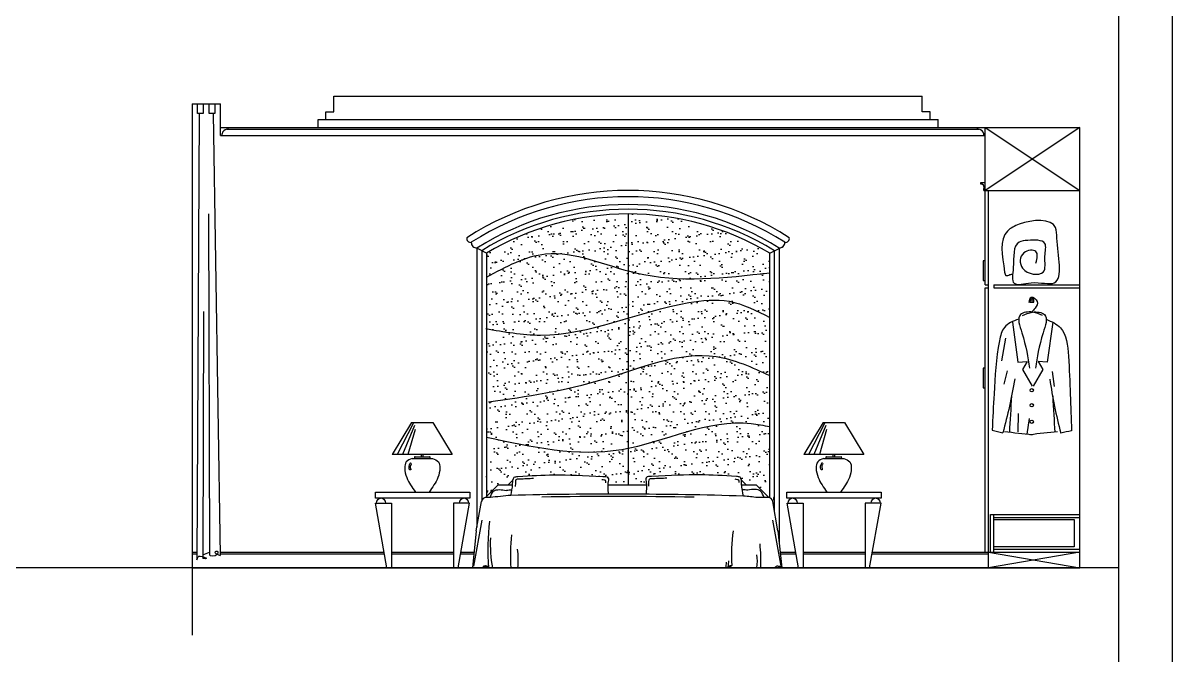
# Model space of a CAD drawing. Header units: inches. Extents: x 11.2 to 54.2, y 16.2 to 41.
# Drawn here: x 46.85 to 54.16, y 20.89 to 24.91 of the extents above; entities that cross this region are included whole.
import ezdxf

# ---------------------------------------------------------------- set-up
doc = ezdxf.new("R2010")
doc.units = ezdxf.units.IN
doc.header["$MEASUREMENT"] = 0
for name, color, linetype in [('02', 2, 'Continuous'), ('1', 1, 'Continuous'), ('4', 4, 'Continuous'), ('8', 8, 'Continuous'), ('kadrbm', 4, 'Continuous')]:
    doc.layers.add(name, color=color, linetype=linetype)

# ---------------------------------------------------------------- blocks, each defined once
blk = doc.blocks.new('kadrbm')
at = {"layer": 'kadrbm', "color": 4}
blk.add_lwpolyline([(0, 0), (0, 24.7972), (21, 24.7972), (21, 0), (0, 0)], close=True, dxfattribs=at)
blk.add_lwpolyline([(20.6631, 0.3257), (20.6631, 24.4603), (0.3369, 24.4603), (0.3369, 0.3257), (20.6631, 0.3257)], dxfattribs=at)

msp = doc.modelspace()

# ---------------------------------------------------------------- hatches: boundary and pattern name
at = {"layer": '8'}
h = msp.add_hatch(dxfattribs=at)
h.set_pattern_fill('AR-SAND', color=256, scale=0.002, style=0)
h.set_pattern_definition([(37.5, (75.40095, 20.700495), (-0.00320006, 0.09788265), [0, -0.077216, 0, -0.08636, 0, -0.08255]), (7.5, (75.40095, 20.7005), (0.08990466, 0.143365), [0, -0.041656, 0, -0.069596, 0, -0.02667]), (327.5, (75.33847, 20.700495), (0.15819847, 0.00028744), [0, -0.0254, 0, -0.09144, 0, -0.11938]), (317.5, (75.33847, 20.7005), (0.1527113, 0.0445859), [0, -0.0127, 0, -0.059944, 0, -0.06858])])
edge = h.paths.add_edge_path()
edge.add_spline(control_points=[(51.5987, 23.3215), (51.3136, 23.2879), (51.0129, 23.2523), (50.7143, 23.3292), (50.6987, 23.3335)], knot_values=[940.539047, 940.539047, 940.539047, 940.539047, 1793.958066, 1840.766325, 1840.766325, 1840.766325, 1840.766325], degree=3, periodic=0)
edge.add_line((50.6987, 23.3335), (50.6987, 23.0327))
edge.add_spline(control_points=[(50.6987, 23.0327), (50.8253, 23.0703), (51.0368, 23.1339), (51.3526, 23.1637), (51.5145, 23.0801), (51.5987, 23.0365)], knot_values=[923.343147, 923.343147, 923.343147, 923.343147, 1314.415524, 1570.815702, 1848.916878, 1848.916878, 1848.916878, 1848.916878], degree=3, periodic=0)
edge.add_line((51.5987, 23.0365), (51.5987, 23.3215))
edge = h.paths.add_edge_path()
edge.add_spline(control_points=[(50.6987, 23.3335), (50.7143, 23.3292), (51.0129, 23.2523), (51.3136, 23.2879), (51.5987, 23.3215)], knot_values=[940.539047, 940.539047, 940.539047, 940.539047, 987.347305, 1840.766325, 1840.766325, 1840.766325, 1840.766325], degree=3, periodic=0)
edge.add_line((51.5987, 23.3215), (51.5987, 23.4447))
edge.add_arc((50.6987, 21.9497), 1.745, 58.95178, 90)
edge.add_line((50.6987, 23.6947), (50.6987, 23.3335))
edge = h.paths.add_edge_path()
edge.add_arc((50.6987, 21.9497), 1.745, 90, 121.04822)
edge.add_line((49.7987, 23.4447), (49.7987, 23.2926))
edge.add_spline(control_points=[(49.7987, 23.2926), (49.9228, 23.3603), (50.2114, 23.5175), (50.521, 23.3818), (50.6987, 23.3335)], knot_values=[0, 0, 0, 0, 404.504263, 940.539047, 940.539047, 940.539047, 940.539047], degree=3, periodic=0)
edge.add_line((50.6987, 23.3335), (50.6987, 23.6947))
edge = h.paths.add_edge_path()
edge.add_spline(control_points=[(50.6987, 23.3335), (50.521, 23.3818), (50.2114, 23.5175), (49.9228, 23.3603), (49.7987, 23.2926)], knot_values=[0, 0, 0, 0, 536.034784, 940.539047, 940.539047, 940.539047, 940.539047], degree=3, periodic=0)
edge.add_line((49.7987, 23.2926), (49.7987, 22.9656))
edge.add_spline(control_points=[(49.7987, 22.9656), (49.9137, 22.9454), (50.2195, 22.8923), (50.513, 22.9776), (50.6987, 23.0327)], knot_values=[4.094973, 4.094973, 4.094973, 4.094973, 349.648893, 923.343147, 923.343147, 923.343147, 923.343147], degree=3, periodic=0)
edge.add_line((50.6987, 23.0327), (50.6987, 23.3335))
edge = h.paths.add_edge_path()
edge.add_spline(control_points=[(50.6987, 23.0327), (50.513, 22.9776), (50.2195, 22.8923), (49.9137, 22.9454), (49.7987, 22.9656)], knot_values=[4.094973, 4.094973, 4.094973, 4.094973, 577.789227, 923.343147, 923.343147, 923.343147, 923.343147], degree=3, periodic=0)
edge.add_line((49.7987, 22.9656), (49.7987, 22.2765))
edge.add_spline(control_points=[(49.7987, 22.2765), (50.0868, 22.2136), (50.3884, 22.1476), (50.6853, 22.2028), (50.6987, 22.2055)], knot_values=[0, 0, 0, 0, 863.355381, 904.175705, 904.175705, 904.175705, 904.175705], degree=3, periodic=0)
edge.add_line((50.6987, 22.2055), (50.6987, 23.0327))
edge = h.paths.add_edge_path()
edge.add_spline(control_points=[(50.6987, 22.6938), (50.8873, 22.7556), (51.1948, 22.8539), (51.4859, 22.7195), (51.5987, 22.6674)], knot_values=[903.462695, 903.462695, 903.462695, 903.462695, 1475.284195, 1837.092765, 1837.092765, 1837.092765, 1837.092765], degree=3, periodic=0)
edge.add_line((51.5987, 22.6674), (51.5987, 23.0365))
edge.add_spline(control_points=[(51.5987, 23.0365), (51.5145, 23.0801), (51.3526, 23.1637), (51.0368, 23.1339), (50.8253, 23.0703), (50.6987, 23.0327)], knot_values=[923.343147, 923.343147, 923.343147, 923.343147, 1201.444323, 1457.844501, 1848.916878, 1848.916878, 1848.916878, 1848.916878], degree=3, periodic=0)
edge.add_line((50.6987, 23.0327), (50.6987, 22.6938))
edge = h.paths.add_edge_path()
edge.add_spline(control_points=[(50.6987, 22.2055), (50.9607, 22.2583), (51.258, 22.413), (51.5595, 22.3507), (51.5987, 22.3426)], knot_values=[904.175705, 904.175705, 904.175705, 904.175705, 1702.320138, 1821.803268, 1821.803268, 1821.803268, 1821.803268], degree=3, periodic=0)
edge.add_line((51.5987, 22.3426), (51.5987, 22.6674))
edge.add_spline(control_points=[(51.5987, 22.6674), (51.4859, 22.7195), (51.1948, 22.8539), (50.8873, 22.7556), (50.6987, 22.6938)], knot_values=[903.462695, 903.462695, 903.462695, 903.462695, 1265.271265, 1837.092765, 1837.092765, 1837.092765, 1837.092765], degree=3, periodic=0)
edge.add_line((50.6987, 22.6938), (50.6987, 22.2055))
edge = h.paths.add_edge_path()
edge.add_spline(control_points=[(50.6987, 22.2055), (50.6853, 22.2028), (50.3884, 22.1476), (50.0868, 22.2136), (49.7987, 22.2765)], knot_values=[0, 0, 0, 0, 40.820324, 904.175705, 904.175705, 904.175705, 904.175705], degree=3, periodic=0)
edge.add_line((49.7987, 22.2765), (49.7987, 21.8974))
edge.add_line((49.7987, 21.8974), (49.873, 21.9717))
edge.add_line((49.873, 21.9717), (49.9368, 21.9717))
edge.add_line((49.9368, 21.9717), (49.9668, 22.0017))
edge.add_spline(control_points=[(49.9668, 22.0017), (49.9679, 22.0099), (49.9728, 22.0241), (50.075, 22.0307), (50.2568, 22.0402), (50.4233, 22.0317), (50.5802, 22.025), (50.5716, 21.9915), (50.5705, 21.9757), (50.5703, 21.9717)], knot_values=[108.285568, 108.285568, 108.285568, 108.285568, 131.492666, 155.02987, 382.749545, 695.379118, 728.972272, 762.972272, 775.118622, 775.118622, 775.118622, 775.118622], degree=3, periodic=0)
edge.add_line((50.5703, 21.9717), (50.6987, 21.9717))
edge.add_line((50.6987, 21.9717), (50.6987, 22.2055))
edge = h.paths.add_edge_path()
edge.add_spline(control_points=[(51.5987, 22.3426), (51.5595, 22.3507), (51.258, 22.413), (50.9607, 22.2583), (50.6987, 22.2055)], knot_values=[904.175705, 904.175705, 904.175705, 904.175705, 1023.658835, 1821.803268, 1821.803268, 1821.803268, 1821.803268], degree=3, periodic=0)
edge.add_line((50.6987, 22.2055), (50.6987, 21.9717))
edge.add_line((50.6987, 21.9717), (50.8158, 21.9717))
edge.add_spline(control_points=[(50.8158, 21.9717), (50.8156, 21.9757), (50.8145, 21.9915), (50.8059, 22.025), (50.9628, 22.0317), (51.1292, 22.0402), (51.3111, 22.0307), (51.4133, 22.0241), (51.4182, 22.0099), (51.4193, 22.0017)], knot_values=[108.285568, 108.285568, 108.285568, 108.285568, 120.431918, 154.431918, 188.025072, 500.654645, 728.374319, 751.911524, 775.118622, 775.118622, 775.118622, 775.118622], degree=3, periodic=0)
edge.add_line((51.4193, 22.0017), (51.4493, 21.9717))
edge.add_line((51.4493, 21.9717), (51.513, 21.9717))
edge.add_line((51.513, 21.9717), (51.593, 21.8917))
edge.add_arc((51.5883, 21.8621), 0.03, 69.69652, 80.96633, ccw=False)
edge.add_line((51.5987, 21.8902), (51.5987, 22.3426))

# ---------------------------------------------------------------- linework, layer by layer
at = {"layer": '02'}
for p, q in [((47.9742, 24.3343), (47.9596, 21.4949)), ((48.0627, 24.3343), (48.107, 21.5231)), ((53.5687, 24.2447), (52.9687, 23.8447)), ((52.9687, 24.2447), (53.5687, 23.8447)), ((48.0339, 23.6964), (48.0391, 21.5264)), ((50.6987, 23.6947), (50.6987, 21.9717)), ((49.7987, 23.4447), (49.7387, 23.4782)), ((51.5987, 23.4447), (51.6847, 23.4885)), ((48.002, 23.0754), (47.9968, 21.5044)), ((53.1407, 23.008), (53.1764, 22.7526)), ((53.397, 23.008), (53.3613, 22.7526)), ((53.0972, 22.9049), (53.0725, 22.7607)), ((53.1764, 22.7526), (53.2339, 22.7568)), ((53.2339, 22.7568), (53.2042, 22.707)), ((53.3613, 22.7526), (53.3038, 22.7568)), ((53.3038, 22.7568), (53.3335, 22.707)), ((53.1078, 22.6973), (53.0866, 22.6127)), ((53.2042, 22.707), (53.2657, 22.6)), ((53.3335, 22.707), (53.272, 22.6)), ((53.3934, 22.6937), (53.4075, 22.5986)), ((53.1783, 22.426), (53.1748, 22.3097)), ((49.333, 22.3617), (49.231, 22.166)), ((49.341, 22.3496), (49.2652, 22.166)), ((51.9477, 22.3617), (51.8457, 22.166)), ((51.9557, 22.3496), (51.8799, 22.166)), ((53.2482, 22.3955), (53.2322, 22.2959)), ((49.3455, 22.3242), (49.3003, 22.166)), ((51.9602, 22.3242), (51.915, 22.166)), ((49.7693, 21.7481), (49.7172, 21.455)), ((51.6167, 21.7481), (51.6707, 21.4447)), ((53.0228, 21.7519), (53.5333, 21.7519)), ((53.5333, 21.7519), (53.5333, 21.5776)), ((53.5687, 21.5447), (52.9887, 21.4447)), ((52.9887, 21.5447), (53.5687, 21.4447)), ((53.5333, 21.5776), (53.0228, 21.5776)), ((47.9287, 21.5347), (47.9598, 21.5347)), ((48.1068, 21.5347), (49.1512, 21.5347)), ((49.1967, 21.5347), (49.5898, 21.5347)), ((49.6353, 21.5347), (49.7198, 21.5347)), ((51.6662, 21.5347), (51.7659, 21.5347)), ((51.8114, 21.5347), (52.2045, 21.5347)), ((52.25, 21.5347), (52.9887, 21.5347)), ((49.7767, 21.4447), (49.7988, 21.4473)), ((49.8083, 21.4485), (49.7804, 21.4531))]:
    msp.add_line(p, q, dxfattribs=at)
msp.add_lwpolyline([(51.6287, 21.807), (51.6287, 23.4615, 0.282945), (49.7687, 23.4615), (49.7687, 21.8697)], format="xyb", dxfattribs=at)
for points in [[(52.9687, 23.3965), (52.9547, 23.3965), (52.9547, 23.271), (52.9687, 23.271)], [(52.9687, 22.7148), (52.9547, 22.7148), (52.9547, 22.5893), (52.9687, 22.5893)]]:
    msp.add_lwpolyline(points, dxfattribs=at)
msp.add_lwpolyline([(53.2525, 23.1347), (53.2775, 23.1347), (53.2775, 23.1597), (53.2525, 23.1597)], close=True, dxfattribs=at)
for centre, radius in [((53.2653, 23.1472), 0.0075), ((53.2642, 22.574), 0.0108), ((53.2642, 22.4789), 0.0108), ((53.2642, 22.374), 0.0108)]:
    msp.add_circle(centre, radius, dxfattribs=at)
for centre, radius, start, end in [((50.6987, 21.9497), 1.855, 57.53234, 122.46766), ((50.6126, -5.2084), 27.107, 88.93164, 90.97735), ((51.3438, 21.5655), 1.5362, 173.37442, 184.51152), ((50.6815, 21.6003), 0.8584, 177.63412, 190.44804), ((50.9617, 21.5356), 1.0109, 173.20457, 185.1631), ((52.4602, 21.5254), 1.1049, 171.89046, 183.4107), ((49.5226, 21.4945), 0.4789, 354.02286, 8.3723), ((50.3005, 21.4722), 1.2431, 358.73032, 5.77322), ((51.4075, 21.4565), 0.0875, 164.2136, 187.75017), ((51.557, 21.455), 0.2224, 171.00016, 180.12031), ((51.2853, 21.4867), 0.2353, 349.70746, 10.29254)]:
    msp.add_arc(centre, radius, start, end, dxfattribs=at)
for points in [[(53.2905, 23.3826), (53.2905, 23.456), (53.2143, 23.4478), (53.2062, 23.3499), (53.3367, 23.3255), (53.3476, 23.4261), (53.3476, 23.5076), (53.2388, 23.5266), (53.1844, 23.5158), (53.1463, 23.3527), (53.1518, 23.2548), (53.2606, 23.2575), (53.4075, 23.2575), (53.4238, 23.5402), (53.4156, 23.6082), (53.1844, 23.63), (53.1109, 23.5865), (53.0919, 23.3255), (53.1001, 23.3037), (53.1245, 23.3092), (53.1463, 23.3119)], [(49.7987, 23.2926), (50.1749, 23.4413), (50.7453, 23.3215), (51.5987, 23.3215)], [(49.7947, 22.9663), (50.1419, 22.925), (51.0843, 23.1315), (51.3405, 23.1398), (51.5987, 23.0365)], [(53.2469, 23.1311), (53.2609, 23.1661), (53.2994, 23.1381), (53.2854, 23.0961), (53.2644, 23.0717)], [(53.3333, 23.0492), (53.2688, 23.0706), (53.1921, 23.0553), (53.2013, 22.9388), (53.2504, 22.7151)], [(53.2044, 23.0492), (53.2689, 23.0706), (53.3457, 23.0553), (53.3364, 22.9388), (53.2873, 22.7151)], [(53.1809, 23.0269), (53.0899, 22.9735), (53.059, 22.8892), (53.0242, 22.5506), (53.0125, 22.3196)], [(53.3562, 23.0258), (53.4467, 22.9714), (53.4973, 22.7915), (53.5084, 22.5476), (53.5167, 22.3166)], [(49.8112, 22.4996), (50.5428, 22.6441), (51.2579, 22.7887), (51.5987, 22.6674)], [(53.1555, 22.6466), (53.1227, 22.4732), (53.0805, 22.3032)], [(53.3782, 22.6453), (53.4089, 22.4715), (53.4485, 22.301)], [(49.7987, 22.2765), (50.6585, 22.198), (51.4811, 22.3632), (51.5987, 22.3426)], [(53.0125, 22.3196), (53.0805, 22.3032)], [(53.0911, 22.3123), (53.267, 22.2912)], [(53.4284, 22.3103), (53.2523, 22.2913)], [(53.5167, 22.3166), (53.4485, 22.301)], [(49.9845, 21.9618), (49.9853, 21.9926), (49.988, 22.0058), (50.0069, 22.0109), (50.0979, 22.0147)], [(50.5583, 21.9856), (50.5556, 21.9997), (50.5486, 22.0032), (50.532, 22.0055)], [(50.8309, 21.964), (50.8318, 21.9949), (50.8344, 22.0081), (50.8534, 22.0132), (50.9443, 22.0169)], [(51.4047, 21.9879), (51.402, 22.002), (51.395, 22.0055), (51.3785, 22.0078)], [(51.6594, 21.4487), (51.65, 21.455), (51.6302, 21.4447)]]:
    msp.add_spline(points, degree=3, dxfattribs=at)
for points in [[(53.1354, 22.5404), (53.1309, 22.4585), (53.1264, 22.3767), (53.122, 22.3086)], [(53.397, 22.5388), (53.4016, 22.4575), (53.4062, 22.3761), (53.4103, 22.3083)], [(47.9969, 21.5272), (48.0086, 21.5333), (48.0247, 21.5394), (48.0391, 21.5436)], [(49.8082, 21.4447), (49.8099, 21.4454), (49.8116, 21.4461), (49.8133, 21.4468)]]:
    msp.add_open_spline(points, degree=3, dxfattribs=at)
at = {"layer": '02', "start_tangent": (-0.533188, -0.845997), "end_tangent": (-0.533188, -0.845997)}
for points in [[(49.3153, 22.1111), (49.308, 22.0937), (49.308, 22.0806), (49.3124, 22.0675), (49.3182, 22.0689), (49.3167, 22.0762), (49.3153, 22.0893), (49.3182, 22.0995), (49.3211, 22.1068), (49.3167, 22.1126), (49.3153, 22.1111)], [(51.9299, 22.1111), (51.9227, 22.0937), (51.9227, 22.0806), (51.927, 22.0675), (51.9329, 22.0689), (51.9314, 22.0762), (51.9299, 22.0893), (51.9329, 22.0995), (51.9358, 22.1068), (51.9314, 22.1126), (51.9299, 22.1111)]]:
    msp.add_spline(points, degree=3, dxfattribs=at)
at = {"layer": '02'}
for points, knots in [([(48.0391, 21.5273), (48.0377, 21.52), (48.0853, 21.5169), (48.0991, 21.552), (48.0567, 21.5449), (48.0862, 21.532), (48.107, 21.5231)], [272.443031, 272.443031, 272.443031, 272.443031, 319.059196, 334.478279, 352.386574, 391.963016, 391.963016, 391.963016, 391.963016]), ([(47.9596, 21.4949), (47.9646, 21.513), (47.9673, 21.5281), (48.0392, 21.5033), (48.008, 21.5026), (47.9968, 21.5044)], [3.805418, 3.805418, 3.805418, 3.805418, 48.475095, 90.729273, 119.478825, 119.478825, 119.478825, 119.478825]), ([(49.7767, 21.4447), (49.7801, 21.4516), (49.784, 21.458), (49.8018, 21.4633), (49.7943, 21.4394), (49.822, 21.4583), (49.7844, 21.4576), (49.7807, 21.4464), (49.7801, 21.4447)], [0, 0, 0, 0, 10.630146, 23.783092, 33.783092, 57.320297, 83.62619, 88.745069, 88.745069, 88.745069, 88.745069]), ([(49.7767, 21.4447), (49.7781, 21.4471), (49.7824, 21.4544), (49.7912, 21.4534), (49.7972, 21.4525)], [0, 0, 0, 0, 7.909202, 23.879103, 23.879103, 23.879103, 23.879103]), ([(51.3264, 21.4447), (51.3312, 21.4517), (51.3386, 21.4614), (51.3649, 21.46), (51.3449, 21.4504), (51.338, 21.4464), (51.3348, 21.4447)], [1.555512, 1.555512, 1.555512, 1.555512, 27.113305, 38.275039, 53.173897, 65.629738, 65.629738, 65.629738, 65.629738]), ([(51.6754, 21.4447), (51.6739, 21.4471), (51.6697, 21.4544), (51.6609, 21.4534), (51.6549, 21.4525)], [0, 0, 0, 0, 7.909202, 23.879103, 23.879103, 23.879103, 23.879103])]:
    msp.add_open_spline(points, degree=3, knots=knots, dxfattribs=at)
at = {"layer": '1'}
for p, q in [((47.9287, 24.3947), (48.1087, 24.3947)), ((47.9287, 24.3947), (47.9287, 21.0178)), ((48.1087, 24.1947), (48.1087, 24.3947)), ((48.8287, 24.4447), (52.5687, 24.4447)), ((48.8287, 24.3447), (48.8287, 24.4447)), ((52.5687, 24.3447), (52.5687, 24.4447)), ((48.7787, 24.3447), (48.8287, 24.3447)), ((48.7787, 24.2947), (48.7787, 24.3447)), ((52.6187, 24.3447), (52.5687, 24.3447)), ((52.6187, 24.2947), (52.6187, 24.3447)), ((48.1087, 24.2447), (53.5687, 24.2447)), ((48.1587, 24.2347), (48.1587, 24.2447)), ((48.7287, 24.2447), (48.7287, 24.2947)), ((48.7287, 24.2947), (52.6687, 24.2947)), ((52.6687, 24.2447), (52.6687, 24.2947)), ((52.9187, 24.2347), (52.9187, 24.2447)), ((52.9687, 23.2447), (52.9687, 24.2447)), ((53.5687, 21.4447), (53.5687, 24.2447)), ((48.1087, 24.1947), (52.9687, 24.1947)), ((48.1187, 24.1947), (48.1187, 24.2047)), ((48.1487, 24.2347), (52.9287, 24.2347)), ((52.9587, 24.1947), (52.9587, 24.2047)), ((52.9399, 23.8947), (52.9687, 23.8947)), ((52.9399, 23.8847), (52.9399, 23.8947)), ((52.9499, 23.8847), (52.9399, 23.8847)), ((52.9587, 23.8447), (52.9587, 23.8547)), ((52.9587, 23.8447), (53.5687, 23.8447)), ((52.9887, 21.4447), (52.9887, 23.8447)), ((49.7387, 23.4782), (49.7387, 21.7037)), ((51.6587, 23.4782), (51.6587, 21.6088)), ((52.9687, 23.2447), (52.9887, 23.2447)), ((52.9687, 21.5447), (52.9687, 23.2247)), ((52.9687, 23.2247), (52.9887, 23.2247)), ((53.0225, 23.2447), (53.5687, 23.2447)), ((53.0225, 23.2447), (53.0225, 23.2247)), ((53.0225, 23.2247), (53.5687, 23.2247)), ((49.3234, 22.3688), (49.2004, 22.166)), ((49.3234, 22.3688), (49.4589, 22.3688)), ((49.4589, 22.3688), (49.5819, 22.166)), ((51.9381, 22.3688), (51.8151, 22.166)), ((51.9381, 22.3688), (52.0735, 22.3688)), ((52.0735, 22.3688), (52.1966, 22.166)), ((49.5819, 22.166), (49.2004, 22.166)), ((49.3274, 22.1411), (49.4552, 22.1411)), ((49.3452, 22.1516), (49.4373, 22.1516)), ((49.3869, 22.1516), (49.3869, 22.166)), ((49.3957, 22.166), (49.3957, 22.1516)), ((52.1966, 22.166), (51.8151, 22.166)), ((51.9421, 22.1411), (52.0698, 22.1411)), ((51.9599, 22.1516), (52.052, 22.1516)), ((52.0015, 22.1516), (52.0015, 22.166)), ((52.0103, 22.166), (52.0103, 22.1516)), ((49.9668, 22.0017), (49.9378, 21.9727)), ((51.4193, 22.0017), (51.4483, 21.9727)), ((49.873, 21.9717), (49.793, 21.8917)), ((49.873, 21.9717), (49.965, 21.9717)), ((50.5703, 21.9717), (50.8158, 21.9717)), ((51.4211, 21.9717), (51.513, 21.9717)), ((51.513, 21.9717), (51.593, 21.8917)), ((49.7346, 21.6808), (49.7682, 21.8674)), ((49.8222, 21.8921), (49.7977, 21.8921)), ((51.5883, 21.8921), (51.513, 21.8921)), ((51.6515, 21.6808), (51.6179, 21.8674)), ((51.6225, 21.8897), (51.6225, 21.8747)), ((53.0028, 21.7847), (53.5687, 21.7847)), ((53.0028, 21.5447), (53.0028, 21.7847)), ((53.0228, 21.5447), (53.0228, 21.7847)), ((53.0228, 21.7647), (53.5687, 21.7647)), ((49.7346, 21.6808), (49.7107, 21.4447)), ((51.6515, 21.6808), (51.6754, 21.4447)), ((47.9287, 21.5447), (47.9598, 21.5447)), ((48.1067, 21.5447), (49.1495, 21.5447)), ((49.1967, 21.5447), (49.5898, 21.5447)), ((49.6371, 21.5447), (49.7208, 21.5447)), ((51.6652, 21.5447), (51.7641, 21.5447)), ((51.8114, 21.5447), (52.2045, 21.5447)), ((52.2517, 21.5447), (53.5687, 21.5447)), ((53.0228, 21.5647), (53.5687, 21.5647)), ((47.9287, 21.4447), (53.5687, 21.4447)), ((51.6587, 21.453), (51.6587, 21.4447))]:
    msp.add_line(p, q, dxfattribs=at)
for points in [[(47.9982, 24.3947), (47.9982, 24.3343), (47.9623, 24.3343), (47.9623, 24.3947)], [(48.0728, 24.3947), (48.0728, 24.3343), (48.0369, 24.3343), (48.0369, 24.3947)], [(49.1671, 21.4447), (49.0944, 21.8561), (49.1967, 21.8561), (49.1967, 21.4447)], [(49.6194, 21.4447), (49.6921, 21.8561), (49.5898, 21.8561), (49.5898, 21.4447)], [(51.7818, 21.4447), (51.7091, 21.8561), (51.8114, 21.8561), (51.8114, 21.4447)], [(52.234, 21.4447), (52.3068, 21.8561), (52.2045, 21.8561), (52.2045, 21.4447)], [(49.7987, 21.4577), (49.7987, 21.4447)]]:
    msp.add_lwpolyline(points, dxfattribs=at)
msp.add_lwpolyline([(51.5987, 21.8902), (51.5987, 23.4447, 0.277778), (49.7987, 23.4447), (49.7987, 21.8921)], format="xyb", dxfattribs=at)
for points in [[(49.6933, 21.887), (49.0933, 21.887), (49.0933, 21.927), (49.6933, 21.927)], [(52.3079, 21.887), (51.7079, 21.887), (51.7079, 21.927), (52.3079, 21.927)]]:
    msp.add_lwpolyline(points, close=True, dxfattribs=at)
for centre, radius, start, end in [((48.1567, 24.1967), 0.0387, 101.80683, 168.19317), ((52.9208, 24.1967), 0.0387, 11.80683, 78.19317), ((52.9388, 23.8651), 0.0225, 332.3822, 60.44189), ((50.6987, 21.9497), 1.895, 57.27604, 122.72396), ((50.6987, 21.9497), 1.805, 57.86906, 122.13094), ((49.6971, 23.5377), 0.0237, 164.73625, 284.14034), ((49.7374, 23.5128), 0.0346, 176.7347, 272.14189), ((51.66, 23.5128), 0.0346, 267.85811, 3.2653), ((51.7003, 23.5377), 0.0237, 255.85966, 15.26375), ((49.3462, 22.1463), 0.00532, 100.06569, 283.59232), ((49.4364, 22.1463), 0.00532, 256.40768, 79.93431), ((51.9608, 22.1463), 0.00532, 100.06569, 283.59232), ((52.0511, 22.1463), 0.00532, 256.40768, 79.93431), ((50.6861, 14.1036), 7.8362, 95.35909, 96.32946), ((50.7106, 11.1657), 10.7996, 93.97933, 94.16449), ((50.6126, -5.2084), 27.122, 88.2668, 91.39112), ((50.7106, 11.1657), 10.7996, 86.02233, 86.20954), ((49.1296, 21.8561), 0.0309, 0, 180), ((49.6569, 21.8561), 0.0309, 0, 180), ((49.7977, 21.8621), 0.03, 90, 169.79104), ((50.6703, 14.1053), 7.833, 83.76625, 84.41258), ((51.5883, 21.8621), 0.03, 10.20896, 90), ((51.6275, 21.8897), 0.005, 90, 180), ((51.7443, 21.8561), 0.0309, 0, 180), ((52.2716, 21.8561), 0.0309, 0, 180)]:
    msp.add_arc(centre, radius, start, end, dxfattribs=at)
for points in [[(49.3274, 22.1411), (49.2893, 22.1186), (49.2796, 22.0799), (49.2922, 22.0189), (49.3474, 21.927)], [(49.4552, 22.1411), (49.4933, 22.1186), (49.5029, 22.0799), (49.4903, 22.0189), (49.4351, 21.927)], [(51.9421, 22.1411), (51.904, 22.1186), (51.8943, 22.0799), (51.9069, 22.0189), (51.9621, 21.927)], [(52.0698, 22.1411), (52.1079, 22.1186), (52.1176, 22.0799), (52.105, 22.0189), (52.0498, 21.927)], [(49.8222, 21.8921), (49.8448, 21.9318), (49.9263, 21.9368)], [(51.5639, 21.8923), (51.5412, 21.9318), (51.4597, 21.9393)]]:
    msp.add_spline(points, degree=3, dxfattribs=at)
for points, knots in [([(49.9542, 21.9056), (49.9595, 21.9278), (49.9669, 21.9645), (49.9653, 22.0236), (50.075, 22.0307), (50.2568, 22.0402), (50.4233, 22.0317), (50.5802, 22.025), (50.57, 21.985), (50.5702, 21.952), (50.5715, 21.9281), (50.5735, 21.9136)], [15.241432, 15.241432, 15.241432, 15.241432, 88.200057, 131.492666, 155.02987, 382.749545, 695.379118, 728.972272, 762.972272, 790.490448, 833.899399, 833.899399, 833.899399, 833.899399]), ([(51.4329, 21.9012), (51.4273, 21.9247), (51.4191, 21.9624), (51.4208, 22.0236), (51.3111, 22.0307), (51.1292, 22.0402), (50.9628, 22.0317), (50.8059, 22.025), (50.8161, 21.985), (50.8159, 21.9518), (50.8145, 21.9276), (50.8125, 21.9129)], [10.392963, 10.392963, 10.392963, 10.392963, 88.200057, 131.492666, 155.02987, 382.749545, 695.379118, 728.972272, 762.972272, 790.490448, 834.606306, 834.606306, 834.606306, 834.606306])]:
    msp.add_open_spline(points, degree=3, knots=knots, dxfattribs=at)
at = {"layer": '4'}
msp.add_line((53.8184, 21.4447), (33.4922, 21.4447), dxfattribs=at)

# ---------------------------------------------------------------- block references
at = {"layer": 'kadrbm'}
msp.add_blockref('kadrbm', (33.1553, 16.2093), dxfattribs=at)

doc.saveas('drawing.dxf')
